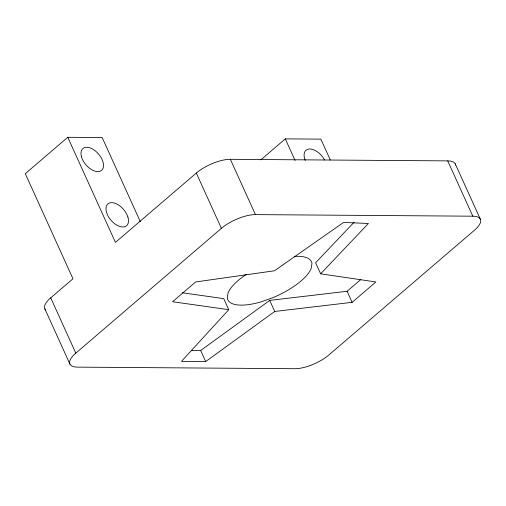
<?xml version="1.0" encoding="UTF-8"?>
<svg xmlns="http://www.w3.org/2000/svg" width="506" height="506" viewBox="0 0 506 506"><rect width="100%" height="100%" fill="white"/><g stroke="black" fill="none" stroke-linecap="round" stroke-linejoin="round"><path stroke-width="0.76" d="M182.375 292.778L223.741 298.635L228.756 309.697L181.458 361.385L205.683 361.562L274.714 311.468L352.113 302.329L375.876 281.962L320.633 273.816L315.611 262.753L354.175 222.134M320.633 273.816L368.425 223.475L343.549 222.431L274.524 270.767L195.651 281.95L172.565 301.734L228.756 309.697M140.358 221.748L102.161 137.543L67.766 137.29L25.3 173.685L72.965 278.768L50.72 297.832A26.11 9.57 -24.4 0 0 45.641 309.9M455.615 165.045A26.11 9.57 -24.4 0 0 447.715 160.889L230.363 159.308A26.11 9.57 -24.4 0 0 196.322 173.046L115.431 242.368L67.766 137.29M260.767 159.89L285.289 138.872L320.855 139.131L330.317 160.004M75.805 353.131L221.407 228.351A26.11 9.57 -24.4 0 1 255.454 214.614L472.806 216.195A26.11 9.57 -24.4 0 1 474.495 230.186L328.894 354.972A26.11 9.57 -24.4 0 1 294.846 368.71L77.494 367.128A26.11 9.57 -24.4 0 1 75.805 353.131L50.72 297.832M191.287 350.437L200.667 350.506L269.698 300.406L347.097 291.266L360.759 279.559M324.517 159.953L323.416 158.062A14.358 8.298 49.4 0 0 309.83 148.973A14.358 8.298 49.4 0 0 304.435 157.923L305.251 160.44M455.248 163.83L480.339 219.136M447.715 160.889L472.806 216.195M285.289 138.872L295.08 160.465M347.097 291.266L352.113 302.329M230.363 159.308L255.454 214.614M269.698 300.406L274.714 311.468M196.322 173.046L221.407 228.351M200.667 350.506L205.683 361.562M44.876 308.881L69.961 364.187M246.34 274.36A45.957 16.843 -24.4 0 0 228.067 292.885L227.251 297.945A45.957 16.843 -24.4 0 0 260.976 301.886L272.019 298.015A45.957 16.843 -24.4 0 0 311.146 268.56L311.968 263.5A45.957 16.843 -24.4 0 0 294.245 256.453M127.917 217.099L126.608 213.924A14.358 8.298 49.4 0 0 112.243 202.672A14.358 8.298 49.4 0 0 106.589 212.545L107.898 215.72A14.358 8.298 49.4 0 0 122.262 226.966A14.358 8.298 49.4 0 0 127.917 217.099M81.333 156.221A14.358 8.298 49.4 0 0 100.131 171.211A14.358 8.298 49.4 0 0 95.299 150.889A14.358 8.298 49.4 0 0 81.333 156.221"/></g></svg>
